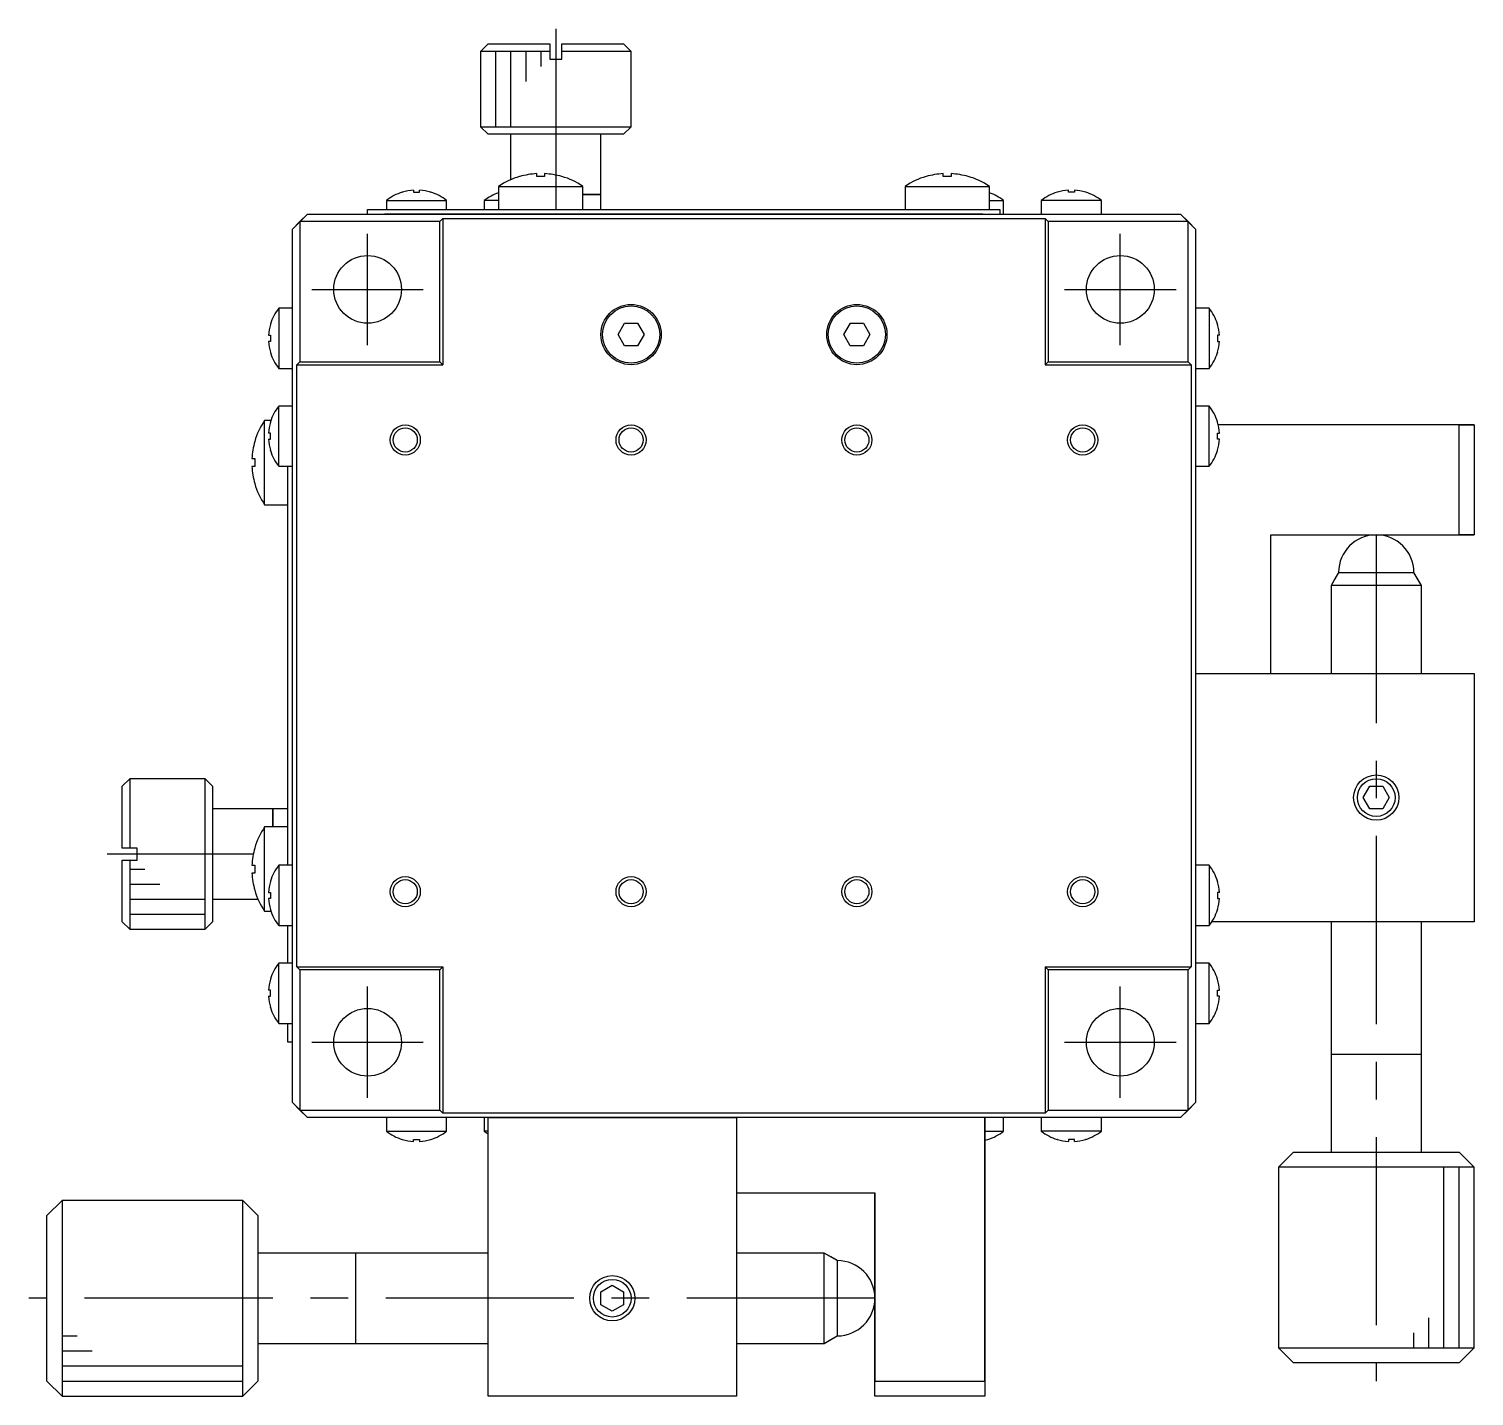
# Model space of a CAD drawing. Extents: x -29 to 387, y 4 to 271.
# Drawn here: x 291 to 387, y 116.4 to 207.2 of the extents above; entities that cross this region are included whole.
import ezdxf

# ---------------------------------------------------------------- set-up
doc = ezdxf.new("R2010")
doc.units = 0
doc.header["$LTSCALE"] = 10
doc.linetypes.add('CENTER', pattern=[2, 1.25, -0.25, 0.25, -0.25])
doc.layers.get('0').update_dxf_attribs({"linetype": 'CONTINUOUS'})
doc.layers.add('CENTER', color=1, linetype='CENTER')

msp = doc.modelspace()

# ---------------------------------------------------------------- linework, layer by layer
at = {"color": 7, "linetype": 'CONTINUOUS'}
for p, q in [((321.479226, 206.220414), (320.979226, 205.720414)), ((325.579226, 205.720414), (320.979226, 205.720414)), ((320.979226, 205.720414), (320.979226, 200.720414)), ((321.479226, 206.220414), (325.579226, 206.220414)), ((325.579226, 206.220414), (325.579226, 205.720414)), ((325.579226, 206.220414), (325.579226, 205.220414)), ((325.579226, 205.720414), (325.579226, 205.220414)), ((326.379226, 206.220414), (330.479226, 206.220414)), ((326.379226, 205.720414), (326.379226, 206.220414)), ((326.379226, 205.220414), (326.379226, 206.220414)), ((330.979226, 205.720414), (326.379226, 205.720414)), ((326.379226, 205.220414), (326.379226, 205.720414)), ((330.979226, 205.720414), (330.479226, 206.220414)), ((330.979226, 200.720414), (330.979226, 205.720414)), ((325.579226, 205.220414), (326.379226, 205.220414)), ((320.979226, 200.720414), (325.979226, 200.720414)), ((320.979226, 200.720414), (321.479226, 200.220414)), ((320.979226, 200.720414), (330.979226, 200.720414)), ((325.979226, 200.720414), (330.979226, 200.720414)), ((330.479226, 200.220414), (330.979226, 200.720414)), ((325.979226, 200.220414), (321.479226, 200.220414)), ((330.479226, 200.220414), (321.479226, 200.220414)), ((322.979226, 200.220414), (322.979226, 197.20299)), ((330.479226, 200.220414), (325.979226, 200.220414)), ((328.979226, 196.220414), (328.979226, 200.220414)), ((328.979226, 195.220414), (328.979226, 200.220414)), ((323.580087, 197.413619), (323.577078, 197.419787)), ((324.719226, 197.413619), (324.719226, 197.606876)), ((325.239226, 197.413619), (324.719226, 197.413619)), ((325.239226, 197.606876), (325.239226, 197.413619)), ((326.381374, 197.419787), (326.378365, 197.413619)), ((350.580087, 197.413619), (350.577078, 197.419787)), ((351.719226, 197.413619), (351.719226, 197.606876)), ((352.239226, 197.413619), (351.719226, 197.413619)), ((352.239226, 197.606876), (352.239226, 197.413619)), ((353.381374, 197.419787), (353.378365, 197.413619)), ((315.779226, 196.376147), (315.800517, 196.376147)), ((315.779226, 196.376147), (315.800517, 196.376147)), ((315.779226, 196.376147), (315.800517, 196.376147)), ((316.529226, 196.50789), (316.529226, 196.376147)), ((316.529226, 196.376147), (316.929226, 196.376147)), ((316.929226, 196.376147), (316.929226, 196.50789)), ((317.657935, 196.376147), (317.679226, 196.376147)), ((317.657935, 196.376147), (317.679226, 196.376147)), ((317.657935, 196.376147), (317.679226, 196.376147)), ((322.179226, 196.762877), (327.779226, 196.762877)), ((322.179226, 196.762877), (322.179226, 195.220414)), ((327.779226, 195.220414), (327.779226, 196.762877)), ((327.779226, 196.220414), (328.979226, 196.220414)), ((328.979226, 196.220414), (327.779226, 196.220414)), ((328.979226, 196.220414), (327.779226, 196.220414)), ((328.979226, 195.220414), (328.979226, 196.220414)), ((349.179226, 196.762877), (354.779226, 196.762877)), ((349.179226, 196.762877), (349.179226, 195.220414)), ((354.779226, 195.220414), (354.779226, 196.762877)), ((359.300517, 196.376147), (359.279226, 196.376147)), ((359.300517, 196.376147), (359.279226, 196.376147)), ((359.300517, 196.376147), (359.279226, 196.376147)), ((360.029226, 196.376147), (360.029226, 196.50789)), ((360.429226, 196.376147), (360.029226, 196.376147)), ((360.429226, 196.50789), (360.429226, 196.376147)), ((361.179226, 196.376147), (361.157935, 196.376147)), ((361.179226, 196.376147), (361.157935, 196.376147)), ((361.179226, 196.376147), (361.157935, 196.376147)), ((309.479226, 194.920414), (308.479226, 193.920414)), ((309.479226, 194.920414), (308.979226, 194.420414)), ((309.479226, 194.920414), (314.607446, 194.920414)), ((309.479226, 194.920414), (367.479226, 194.920414)), ((313.479226, 194.920414), (313.479226, 195.220414)), ((313.479226, 195.220414), (315.479226, 195.220414)), ((313.479226, 195.220414), (355.479226, 195.220414)), ((315.479226, 194.920414), (314.607446, 194.920414)), ((314.729226, 195.818413), (316.729226, 195.818413)), ((314.729226, 195.818413), (314.729226, 195.220414)), ((314.729226, 195.818413), (318.729226, 195.818413)), ((315.479226, 195.220414), (353.479226, 195.220414)), ((353.479226, 194.920414), (315.479226, 194.920414)), ((316.729226, 195.818413), (318.729226, 195.818413)), ((318.729226, 195.220414), (318.729226, 195.818413)), ((322.179226, 195.818413), (321.229226, 195.818413)), ((321.229226, 195.818413), (321.229226, 195.220414)), ((353.479226, 195.220414), (355.479226, 195.220414)), ((354.351006, 194.920414), (353.479226, 194.920414)), ((354.351006, 194.920414), (367.479226, 194.920414)), ((354.779226, 195.818413), (355.729226, 195.818413)), ((355.479226, 195.220414), (355.479226, 194.920414)), ((355.729226, 194.920414), (355.729226, 195.818413)), ((360.229226, 195.818413), (358.229226, 195.818413)), ((358.229226, 195.818413), (358.229226, 194.920414)), ((362.229226, 195.818413), (358.229226, 195.818413)), ((362.229226, 195.818413), (360.229226, 195.818413)), ((362.229226, 194.920414), (362.229226, 195.818413)), ((367.979226, 194.420414), (367.479226, 194.920414)), ((368.479226, 193.920414), (367.479226, 194.920414)), ((308.979226, 194.420414), (308.479226, 193.920414)), ((308.479226, 166.420409), (308.479226, 193.920414)), ((308.479226, 135.920414), (308.479226, 193.920414)), ((308.979226, 194.420414), (308.979226, 185.120414)), ((318.279226, 194.420414), (308.979226, 194.420414)), ((318.279226, 194.420414), (318.479226, 194.620414)), ((318.279226, 185.120414), (318.279226, 194.420414)), ((318.479226, 194.620414), (358.479226, 194.620414)), ((318.479226, 194.620414), (318.479226, 184.920414)), ((358.479226, 194.620414), (358.679226, 194.420414)), ((358.479226, 194.620414), (358.479226, 184.920414)), ((358.679226, 194.420414), (358.679226, 185.120414)), ((367.979226, 194.420414), (358.679226, 194.420414)), ((367.979226, 185.120414), (367.979226, 194.420414)), ((368.479226, 193.920414), (367.979226, 194.420414)), ((368.479226, 193.920414), (368.479226, 166.420409)), ((368.479226, 193.920414), (368.479226, 135.920414)), ((307.581227, 188.670414), (307.581227, 186.670414)), ((308.479226, 188.670414), (307.581227, 188.670414)), ((307.581227, 188.670414), (307.581227, 184.670414)), ((369.377225, 188.670414), (368.479226, 188.670414)), ((369.377225, 188.670414), (369.377225, 186.670414)), ((369.377225, 188.670414), (369.377225, 184.670414)), ((307.023494, 187.620414), (307.023494, 187.599123)), ((307.023494, 187.620414), (307.023494, 187.599123)), ((307.023494, 187.620414), (307.023494, 187.599123)), ((330.113213, 186.925009), (330.550199, 187.672701)), ((330.550199, 187.672701), (331.416212, 187.668106)), ((331.416212, 187.668106), (331.845239, 186.915819)), ((345.113213, 186.925009), (345.550199, 187.672701)), ((345.550199, 187.672701), (346.416212, 187.668106)), ((346.416212, 187.668106), (346.845239, 186.915819)), ((369.934958, 187.620414), (369.934958, 187.599123)), ((369.934958, 187.620414), (369.934958, 187.599123)), ((369.934958, 187.620414), (369.934958, 187.599123)), ((306.89175, 186.870414), (307.023494, 186.870414)), ((307.023494, 186.470414), (306.89175, 186.470414)), ((307.023494, 186.870414), (307.023494, 186.470414)), ((307.581227, 186.670414), (307.581227, 184.670414)), ((330.54224, 186.172722), (330.113213, 186.925009)), ((331.845239, 186.915819), (331.408253, 186.168127)), ((345.54224, 186.172722), (345.113213, 186.925009)), ((346.845239, 186.915819), (346.408253, 186.168127)), ((369.377225, 186.670414), (369.377225, 184.670414)), ((370.066701, 186.870414), (369.934958, 186.870414)), ((369.934958, 186.870414), (369.934958, 186.470414)), ((369.934958, 186.470414), (370.066701, 186.470414)), ((307.023494, 185.741705), (307.023494, 185.720414)), ((307.023494, 185.741705), (307.023494, 185.720414)), ((307.023494, 185.741705), (307.023494, 185.720414)), ((331.408253, 186.168127), (330.54224, 186.172722)), ((346.408253, 186.168127), (345.54224, 186.172722)), ((369.934958, 185.741705), (369.934958, 185.720414)), ((369.934958, 185.741705), (369.934958, 185.720414)), ((369.934958, 185.741705), (369.934958, 185.720414)), ((307.581227, 184.670414), (308.479226, 184.670414)), ((308.779226, 184.920414), (308.979226, 185.120414)), ((308.779226, 184.920414), (318.479226, 184.920414)), ((308.779226, 144.920414), (308.779226, 184.920414)), ((308.979226, 185.120414), (318.279226, 185.120414)), ((318.479226, 184.920414), (318.279226, 185.120414)), ((358.479226, 184.920414), (358.679226, 185.120414)), ((358.479226, 184.920414), (368.179226, 184.920414)), ((358.679226, 185.120414), (367.979226, 185.120414)), ((367.979226, 185.120414), (368.179226, 184.920414)), ((368.179226, 184.920414), (368.179226, 144.920414)), ((368.479226, 184.670414), (369.377225, 184.670414)), ((307.581227, 180.170414), (307.581227, 182.170414)), ((308.479226, 182.170414), (307.581227, 182.170414)), ((307.581227, 178.170414), (307.581227, 182.170414)), ((369.377225, 182.170414), (368.479226, 182.170414)), ((369.377225, 180.170414), (369.377225, 182.170414)), ((369.377225, 178.170414), (369.377225, 182.170414)), ((306.636763, 175.620414), (306.636763, 181.220414)), ((307.056396, 181.220414), (306.636763, 181.220414)), ((307.023494, 181.099123), (307.023494, 181.120414)), ((307.023494, 181.099123), (307.023494, 181.120414)), ((307.023494, 181.099123), (307.023494, 181.120414)), ((369.934958, 181.099123), (369.934958, 181.120414)), ((369.934958, 181.099123), (369.934958, 181.120414)), ((369.934958, 181.099123), (369.934958, 181.120414)), ((385.979226, 180.920414), (369.983658, 180.920414)), ((386.979226, 180.920414), (369.983658, 180.920414)), ((385.979226, 173.620414), (385.979226, 180.920414)), ((385.979226, 180.920414), (386.979226, 180.920414)), ((386.979226, 180.920414), (386.979226, 173.620414)), ((305.979853, 179.822562), (305.986021, 179.819553)), ((307.023494, 180.370414), (306.89175, 180.370414)), ((306.89175, 179.970414), (307.023494, 179.970414)), ((307.023494, 179.970414), (307.023494, 180.370414)), ((307.581227, 178.170414), (307.581227, 180.170414)), ((369.377225, 178.170414), (369.377225, 180.170414)), ((369.934958, 180.370414), (370.066701, 180.370414)), ((369.934958, 179.970414), (369.934958, 180.370414)), ((370.066701, 179.970414), (369.934958, 179.970414)), ((305.792764, 178.680414), (305.986021, 178.680414)), ((305.986021, 178.680414), (305.986021, 178.160414)), ((307.023494, 179.220414), (307.023494, 179.241705)), ((307.023494, 179.220414), (307.023494, 179.241705)), ((307.023494, 179.220414), (307.023494, 179.241705)), ((369.934958, 179.220414), (369.934958, 179.241705)), ((369.934958, 179.220414), (369.934958, 179.241705)), ((369.934958, 179.220414), (369.934958, 179.241705)), ((305.986021, 178.160414), (305.792764, 178.160414)), ((307.581227, 178.170414), (308.479226, 178.170414)), ((308.179226, 151.670414), (308.179226, 178.170414)), ((368.479226, 178.170414), (369.377225, 178.170414)), ((305.986021, 177.021275), (305.979853, 177.018267)), ((306.636763, 175.620414), (308.179226, 175.620414)), ((373.479226, 164.420414), (373.479226, 173.620414)), ((373.479226, 173.620414), (385.979226, 173.620414)), ((373.479226, 173.620414), (386.979226, 173.620414)), ((386.979226, 173.620414), (385.979226, 173.620414)), ((377.979226, 171.120414), (377.479226, 170.254389)), ((377.979226, 171.120414), (377.729226, 170.687402)), ((377.979226, 171.120414), (382.979123, 171.120414)), ((383.229226, 170.687402), (382.979226, 171.120414)), ((383.479226, 170.254389), (382.979226, 171.120414)), ((377.729226, 170.687402), (377.479226, 170.254389)), ((383.479103, 170.254389), (377.479226, 170.254389)), ((377.479226, 170.254389), (377.479226, 164.420414)), ((383.479226, 170.254389), (383.229226, 170.687402)), ((383.479226, 164.420414), (383.479226, 170.254389)), ((308.479226, 163.420419), (308.479226, 166.420409)), ((368.479226, 166.420409), (368.479226, 163.420419)), ((368.479226, 164.420414), (386.979226, 164.420414)), ((386.979226, 164.420414), (386.979226, 147.920414)), ((308.479226, 135.920414), (308.479226, 163.420419)), ((368.479226, 163.420419), (368.479226, 135.920414)), ((297.679226, 157.420414), (297.179226, 156.920414)), ((297.179226, 152.820414), (297.179226, 156.920414)), ((297.679226, 157.420414), (297.679226, 152.820414)), ((302.679226, 157.420414), (297.679226, 157.420414)), ((302.679226, 152.420414), (302.679226, 157.420414)), ((303.179226, 156.920414), (302.679226, 157.420414)), ((302.679226, 147.420414), (302.679226, 157.420414)), ((303.179226, 156.920414), (303.179226, 152.420414)), ((303.179226, 156.920414), (303.179226, 147.920414)), ((379.6132, 156.170414), (380.046213, 156.920414)), ((380.046213, 156.920414), (380.912239, 156.920414)), ((380.912239, 156.920414), (381.345251, 156.170414)), ((380.046213, 155.420414), (379.6132, 156.170414)), ((381.345251, 156.170414), (380.912239, 155.420414)), ((307.179226, 155.420414), (303.179226, 155.420414)), ((308.179226, 155.420414), (303.179226, 155.420414)), ((307.179226, 154.220414), (307.179226, 155.420414)), ((307.179226, 155.420414), (307.179226, 154.220414)), ((308.179226, 155.420414), (307.179226, 155.420414)), ((307.179226, 155.420414), (307.179226, 154.220414)), ((380.912239, 155.420414), (380.046213, 155.420414)), ((306.636763, 148.620414), (306.636763, 154.220414)), ((308.179226, 154.220414), (306.636763, 154.220414)), ((297.679226, 152.820414), (297.179226, 152.820414)), ((298.179226, 152.820414), (297.179226, 152.820414)), ((298.179226, 152.820414), (297.679226, 152.820414)), ((298.179226, 152.020414), (298.179226, 152.820414)), ((305.979853, 152.822562), (305.986021, 152.819553)), ((297.179226, 147.920414), (297.179226, 152.020414)), ((297.179226, 152.020414), (297.679226, 152.020414)), ((297.179226, 152.020414), (298.179226, 152.020414)), ((297.679226, 152.020414), (297.679226, 147.420414)), ((297.679226, 152.020414), (298.179226, 152.020414)), ((302.679226, 147.420414), (302.679226, 152.420414)), ((303.179226, 152.420414), (303.179226, 147.920414)), ((305.792764, 151.680414), (305.986021, 151.680414)), ((305.986021, 151.680414), (305.986021, 151.160414)), ((305.986021, 151.160414), (305.792764, 151.160414)), ((307.581227, 151.670414), (307.581227, 149.670414)), ((308.479226, 151.670414), (307.581227, 151.670414)), ((307.581227, 151.670414), (307.581227, 147.670414)), ((369.377225, 151.670414), (368.479226, 151.670414)), ((369.377225, 151.670414), (369.377225, 149.670414)), ((369.377225, 151.670414), (369.377225, 147.670414)), ((305.986021, 150.021275), (305.979853, 150.018267)), ((306.89175, 149.870414), (307.023494, 149.870414)), ((307.023494, 150.620414), (307.023494, 150.599123)), ((307.023494, 150.620414), (307.023494, 150.599123)), ((307.023494, 150.620414), (307.023494, 150.599123)), ((307.023494, 149.870414), (307.023494, 149.470414)), ((369.934958, 150.620414), (369.934958, 150.599123)), ((369.934958, 150.620414), (369.934958, 150.599123)), ((369.934958, 150.620414), (369.934958, 150.599123)), ((370.066701, 149.870414), (369.934958, 149.870414)), ((369.934958, 149.870414), (369.934958, 149.470414)), ((303.179226, 149.420414), (306.19665, 149.420414)), ((307.023494, 149.470414), (306.89175, 149.470414)), ((307.581227, 149.670414), (307.581227, 147.670414)), ((369.377225, 149.670414), (369.377225, 147.670414)), ((369.934958, 149.470414), (370.066701, 149.470414)), ((297.179226, 147.920414), (297.679226, 147.420414)), ((302.679226, 147.420414), (303.179226, 147.920414)), ((306.636763, 148.620414), (307.056396, 148.620414)), ((307.023494, 148.741705), (307.023494, 148.720414)), ((307.023494, 148.741705), (307.023494, 148.720414)), ((307.023494, 148.741705), (307.023494, 148.720414)), ((386.979226, 147.920414), (369.558311, 147.920414)), ((369.934958, 148.741705), (369.934958, 148.720414)), ((369.934958, 148.741705), (369.934958, 148.720414)), ((369.934958, 148.741705), (369.934958, 148.720414)), ((377.479226, 147.920414), (377.479226, 139.120414)), ((377.479226, 147.920414), (377.479226, 132.620414)), ((383.479226, 139.120414), (383.479226, 147.920414)), ((383.479226, 132.620414), (383.479226, 147.920414)), ((297.679226, 147.420414), (302.679226, 147.420414)), ((307.581227, 147.670414), (308.479226, 147.670414)), ((308.179226, 145.170414), (308.179226, 147.670414)), ((368.479226, 147.670414), (369.377225, 147.670414)), ((307.581227, 143.170414), (307.581227, 145.170414)), ((308.479226, 145.170414), (307.581227, 145.170414)), ((307.581227, 141.170414), (307.581227, 145.170414)), ((369.377225, 145.170414), (368.479226, 145.170414)), ((369.377225, 143.170414), (369.377225, 145.170414)), ((369.377225, 141.170414), (369.377225, 145.170414)), ((307.023494, 144.099123), (307.023494, 144.120414)), ((307.023494, 144.099123), (307.023494, 144.120414)), ((307.023494, 144.099123), (307.023494, 144.120414)), ((308.979226, 144.720414), (308.779226, 144.920414)), ((308.779226, 144.920414), (318.479226, 144.920414)), ((308.979226, 144.720414), (308.979226, 135.420414)), ((318.279226, 144.720414), (308.979226, 144.720414)), ((318.279226, 144.720414), (318.479226, 144.920414)), ((318.279226, 135.420414), (318.279226, 144.720414)), ((318.479226, 144.920414), (318.479226, 135.220414)), ((358.679226, 144.720414), (358.479226, 144.920414)), ((358.479226, 144.920414), (368.179226, 144.920414)), ((358.479226, 144.920414), (358.479226, 135.220414)), ((358.679226, 144.720414), (358.679226, 135.420414)), ((367.979226, 144.720414), (358.679226, 144.720414)), ((368.179226, 144.920414), (367.979226, 144.720414)), ((367.979226, 135.420414), (367.979226, 144.720414)), ((369.934958, 144.099123), (369.934958, 144.120414)), ((369.934958, 144.099123), (369.934958, 144.120414)), ((369.934958, 144.099123), (369.934958, 144.120414)), ((307.023494, 143.370414), (306.89175, 143.370414)), ((307.023494, 142.970414), (307.023494, 143.370414)), ((307.581227, 141.170414), (307.581227, 143.170414)), ((369.377225, 141.170414), (369.377225, 143.170414)), ((369.934958, 143.370414), (370.066701, 143.370414)), ((369.934958, 142.970414), (369.934958, 143.370414)), ((306.89175, 142.970414), (307.023494, 142.970414)), ((307.023494, 142.220414), (307.023494, 142.241705)), ((307.023494, 142.220414), (307.023494, 142.241705)), ((307.023494, 142.220414), (307.023494, 142.241705)), ((370.066701, 142.970414), (369.934958, 142.970414)), ((369.934958, 142.220414), (369.934958, 142.241705)), ((369.934958, 142.220414), (369.934958, 142.241705)), ((369.934958, 142.220414), (369.934958, 142.241705)), ((307.581227, 141.170414), (308.479226, 141.170414)), ((308.179226, 139.920414), (308.179226, 141.170414)), ((368.479226, 141.170414), (369.377225, 141.170414)), ((308.479226, 139.920414), (308.179226, 139.920414)), ((377.479221, 139.120414), (383.479231, 139.120414)), ((377.479226, 139.125414), (377.479226, 139.120414)), ((377.479226, 139.120414), (377.479226, 139.115414)), ((377.479226, 139.120414), (377.479226, 132.620414)), ((383.479226, 139.120414), (383.479226, 139.125414)), ((383.479226, 139.115414), (383.479226, 139.120414)), ((383.479226, 132.620414), (383.479226, 139.120414)), ((308.479226, 135.920414), (308.979226, 135.420414)), ((308.479226, 135.920414), (309.479226, 134.920414)), ((308.979226, 135.420414), (309.479226, 134.920414)), ((308.979226, 135.420414), (318.279226, 135.420414)), ((318.479226, 135.220414), (318.279226, 135.420414)), ((358.679226, 135.420414), (358.479226, 135.220414)), ((358.679226, 135.420414), (367.979226, 135.420414)), ((367.479226, 134.920414), (368.479226, 135.920414)), ((367.479226, 134.920414), (367.979226, 135.420414)), ((367.979226, 135.420414), (368.479226, 135.920414)), ((321.479226, 134.920414), (309.479226, 134.920414)), ((367.479226, 134.920414), (309.479226, 134.920414)), ((314.729226, 134.920414), (314.729226, 134.022415)), ((358.479226, 135.220414), (318.479226, 135.220414)), ((318.729226, 134.022415), (318.729226, 134.920414)), ((321.229226, 134.920414), (321.229226, 134.022415)), ((321.479226, 134.920414), (337.979226, 134.920414)), ((321.479226, 116.420414), (321.479226, 134.920414)), ((337.979226, 134.920414), (337.979226, 116.420414)), ((367.479226, 134.920414), (337.979226, 134.920414)), ((354.479226, 117.420414), (354.479226, 134.920414)), ((354.479226, 134.920414), (354.479226, 116.420414)), ((355.729226, 134.022415), (355.729226, 134.920414)), ((358.229226, 134.920414), (358.229226, 134.022415)), ((362.229226, 134.022415), (362.229226, 134.920414)), ((314.729226, 134.022415), (316.729226, 134.022415)), ((314.729226, 134.022415), (318.729226, 134.022415)), ((315.779226, 133.464682), (315.800517, 133.464682)), ((315.779226, 133.464682), (315.800517, 133.464682)), ((315.779226, 133.464682), (315.800517, 133.464682)), ((316.529226, 133.464682), (316.929226, 133.464682)), ((316.529226, 133.332939), (316.529226, 133.464682)), ((316.729226, 134.022415), (318.729226, 134.022415)), ((316.929226, 133.464682), (316.929226, 133.332939)), ((317.657935, 133.464682), (317.679226, 133.464682)), ((317.657935, 133.464682), (317.679226, 133.464682)), ((317.657935, 133.464682), (317.679226, 133.464682)), ((321.479226, 134.022415), (321.229226, 134.022415)), ((354.479226, 134.022415), (355.729226, 134.022415)), ((354.657935, 133.464682), (354.679226, 133.464682)), ((354.657935, 133.464682), (354.679226, 133.464682)), ((354.657935, 133.464682), (354.679226, 133.464682)), ((360.229226, 134.022415), (358.229226, 134.022415)), ((362.229226, 134.022415), (358.229226, 134.022415)), ((359.300517, 133.464682), (359.279226, 133.464682)), ((359.300517, 133.464682), (359.279226, 133.464682)), ((359.300517, 133.464682), (359.279226, 133.464682)), ((360.429226, 133.464682), (360.029226, 133.464682)), ((360.029226, 133.464682), (360.029226, 133.332939)), ((362.229226, 134.022415), (360.229226, 134.022415)), ((360.429226, 133.332939), (360.429226, 133.464682)), ((361.179226, 133.464682), (361.157935, 133.464682)), ((361.179226, 133.464682), (361.157935, 133.464682)), ((361.179226, 133.464682), (361.157935, 133.464682)), ((374.979226, 132.620414), (373.979226, 131.620414)), ((374.979226, 132.620414), (385.979, 132.620414)), ((386.979226, 131.620414), (385.979226, 132.620414)), ((386.978959, 131.620414), (373.979226, 131.620414)), ((373.979226, 131.620414), (373.979226, 119.620414)), ((386.979226, 131.620414), (373.979226, 131.620414)), ((386.979226, 131.620414), (386.978959, 131.620414)), ((386.979226, 119.620414), (386.979226, 131.620414)), ((337.979226, 129.920414), (347.179226, 129.920414)), ((347.179226, 129.920414), (347.179226, 117.420414)), ((347.179226, 116.420414), (347.179226, 129.920414)), ((293.179226, 129.420414), (292.179226, 128.420414)), ((293.179226, 129.420414), (293.179226, 116.420414)), ((305.179226, 129.420414), (293.179226, 129.420414)), ((305.179226, 116.420681), (305.179226, 129.420414)), ((306.179226, 128.420414), (305.179226, 129.420414)), ((305.179226, 116.420414), (305.179226, 129.420414)), ((292.179226, 117.420414), (292.179226, 128.420414)), ((306.179226, 128.420414), (306.179226, 117.42064)), ((312.679226, 125.920414), (306.179226, 125.920414)), ((321.479226, 125.920414), (306.179226, 125.920414)), ((312.679226, 125.920414), (312.674226, 125.920414)), ((312.679226, 125.920419), (312.679226, 119.920409)), ((312.684226, 125.920414), (312.679226, 125.920414)), ((321.479226, 125.920414), (312.679226, 125.920414)), ((343.8132, 125.920414), (337.979226, 125.920414)), ((343.8132, 119.920537), (343.8132, 125.920414)), ((344.246213, 125.670414), (343.8132, 125.920414)), ((344.679226, 125.420414), (343.8132, 125.920414)), ((344.679226, 125.420414), (344.246213, 125.670414)), ((344.679226, 125.420414), (344.679226, 120.420517)), ((328.979226, 123.353427), (329.729226, 123.78644)), ((328.979226, 122.487402), (328.979226, 123.353427)), ((329.729226, 123.78644), (330.479226, 123.353427)), ((330.479226, 123.353427), (330.479226, 122.487402)), ((329.729226, 122.054389), (328.979226, 122.487402)), ((330.479226, 122.487402), (329.729226, 122.054389)), ((343.8132, 119.920414), (344.679226, 120.420414)), ((343.8132, 119.920414), (344.246213, 120.170414)), ((344.246213, 120.170414), (344.679226, 120.420414)), ((306.179226, 119.920414), (312.679226, 119.920414)), ((306.179226, 119.920414), (321.479226, 119.920414)), ((312.674226, 119.920414), (312.679226, 119.920414)), ((312.679226, 119.920414), (312.684226, 119.920414)), ((312.679226, 119.920414), (321.479226, 119.920414)), ((337.979226, 119.920414), (343.8132, 119.920414)), ((373.979226, 119.620414), (386.979226, 119.620414)), ((373.979226, 119.620414), (374.979226, 118.620414)), ((385.979226, 118.620414), (386.979226, 119.620414)), ((385.979226, 118.620414), (374.979226, 118.620414)), ((292.179226, 117.420414), (293.179226, 116.420414)), ((305.179226, 116.420414), (306.179226, 117.420414)), ((347.179226, 117.420414), (354.479226, 117.420414)), ((347.179226, 116.420414), (347.179226, 117.420414)), ((354.479226, 117.420414), (354.479226, 116.420414)), ((293.179226, 116.420414), (305.179226, 116.420414)), ((305.179226, 116.420414), (305.179226, 116.420681)), ((337.979226, 116.420414), (321.479226, 116.420414)), ((354.479226, 116.420414), (347.179226, 116.420414))]:
    msp.add_line(p, q, dxfattribs=at)
at = {"color": 3, "linetype": 'CONTINUOUS'}
for p, q in [((321.979226, 205.720414), (321.979226, 200.720414)), ((322.979226, 205.720414), (322.979226, 200.720414)), ((323.979226, 205.720414), (323.979226, 203.720414)), ((324.979226, 205.720414), (324.979226, 204.720414)), ((297.679226, 151.420414), (298.679226, 151.420414)), ((297.679226, 150.420414), (299.679226, 150.420414)), ((297.679226, 149.420414), (302.679226, 149.420414)), ((297.679226, 148.420414), (302.679226, 148.420414)), ((384.979226, 119.620414), (384.979226, 131.620414)), ((385.979226, 119.620414), (385.979226, 131.620414)), ((383.979226, 119.620414), (383.979226, 121.620414)), ((293.179226, 120.420414), (294.179226, 120.420414)), ((382.979226, 119.620414), (382.979226, 120.620414)), ((293.179226, 119.420414), (295.179226, 119.420414)), ((293.179226, 118.420414), (305.179226, 118.420414)), ((293.179226, 117.420414), (305.179226, 117.420414))]:
    msp.add_line(p, q, dxfattribs=at)
at = {"color": 7, "linetype": 'CONTINUOUS'}
for centre, radius in [((313.479226, 189.920414), 2.25), ((363.479226, 189.920414), 2.25), ((330.979226, 186.920414), 2), ((330.979226, 186.920414), 1.9), ((345.979226, 186.920414), 2), ((345.979226, 186.920414), 1.9), ((315.979226, 179.920414), 0.8), ((330.979226, 179.920414), 0.8), ((345.979226, 179.920414), 0.8), ((360.979226, 179.920414), 0.8), ((380.479226, 156.170414), 1.25), ((315.979226, 149.920414), 0.8), ((330.979226, 149.920414), 0.8), ((345.979226, 149.920414), 0.8), ((360.979226, 149.920414), 0.8), ((313.479226, 139.920414), 2.25), ((363.479226, 139.920414), 2.25), ((329.729226, 122.920414), 1.25)]:
    msp.add_circle(centre, radius, dxfattribs=at)
at = {"color": 3, "linetype": 'CONTINUOUS'}
for centre, radius in [((315.979226, 179.920414), 1), ((330.979226, 179.920414), 1), ((345.979226, 179.920414), 1), ((360.979226, 179.920414), 1), ((380.479226, 156.170414), 1.5), ((315.979226, 149.920414), 1), ((330.979226, 149.920414), 1), ((345.979226, 149.920414), 1), ((360.979226, 149.920414), 1), ((329.729226, 122.920414), 1.5)]:
    msp.add_circle(centre, radius, dxfattribs=at)
at = {"color": 7, "linetype": 'CONTINUOUS'}
for centre, radius, start, end in [((324.979226, 192.620414), 5, 106.285843, 124.055798), ((324.979226, 192.620414), 4.993235, 92.984767, 106.272555), ((324.979226, 192.620414), 4.993235, 73.727445, 87.015233), ((324.979226, 192.620414), 5, 55.944202, 73.714157), ((351.979226, 192.620414), 5, 106.285843, 124.055798), ((351.979226, 192.620414), 4.993235, 92.984767, 106.272555), ((351.979226, 192.620414), 4.993235, 73.727445, 87.015233), ((351.979226, 192.620414), 5, 55.944202, 73.714157), ((316.729226, 193.320414), 3.2, 107.270005, 128.682187), ((316.729226, 193.320414), 3.193744, 93.59035, 106.905258), ((316.729226, 193.320414), 3.193744, 73.094742, 86.40965), ((316.729226, 193.320414), 3.2, 51.317813, 72.729995), ((323.229226, 193.320414), 3.2, 109.15501, 128.682187), ((353.729226, 193.320414), 3.2, 51.317813, 70.84499), ((360.229226, 193.320414), 3.2, 107.270005, 128.682187), ((360.229226, 193.320414), 3.193744, 93.59035, 106.905258), ((360.229226, 193.320414), 3.193744, 73.094742, 86.40965), ((360.229226, 193.320414), 3.2, 51.317813, 72.729995), ((310.079226, 186.670414), 3.2, 141.317813, 162.729995), ((366.879226, 186.670414), 3.2, 17.270005, 38.682187), ((310.079226, 186.670414), 3.193744, 163.094742, 176.40965), ((366.879226, 186.670414), 3.193744, 3.59035, 16.905258), ((310.079226, 186.670414), 3.193744, 183.59035, 196.905258), ((366.879226, 186.670414), 3.193744, 343.094742, 356.40965), ((310.079226, 186.670414), 3.2, 197.270005, 218.682187), ((366.879226, 186.670414), 3.2, 321.317813, 342.729995), ((310.079226, 180.170414), 3.2, 141.317813, 162.729995), ((366.879226, 180.170414), 3.2, 17.270005, 38.682187), ((310.779226, 178.420414), 5, 145.944202, 163.714157), ((310.079226, 180.170414), 3.193744, 163.094742, 176.40965), ((366.879226, 180.170414), 3.193744, 3.59035, 16.905258), ((310.779226, 178.420414), 4.993235, 163.727445, 177.015233), ((310.079226, 180.170414), 3.193744, 183.59035, 196.905258), ((366.879226, 180.170414), 3.193744, 343.094742, 356.40965), ((310.079226, 180.170414), 3.2, 197.270005, 218.682187), ((366.879226, 180.170414), 3.2, 321.317813, 342.729995), ((310.779226, 178.420414), 4.993235, 182.984767, 196.272555), ((310.779226, 178.420414), 5, 196.285843, 214.055798), ((380.479226, 171.120414), 2.5, 90, 180), ((380.479226, 171.120414), 2.5, 0, 180), ((380.479226, 171.120414), 2.5, 0, 90), ((310.779226, 151.420414), 5, 145.944202, 163.714157), ((310.779226, 151.420414), 4.993235, 163.727445, 177.015233), ((310.779226, 151.420414), 4.993235, 182.984767, 196.272555), ((310.079226, 149.670414), 3.2, 141.317813, 162.729995), ((366.879226, 149.670414), 3.2, 17.270005, 38.682187), ((310.779226, 151.420414), 5, 196.285843, 214.055798), ((310.079226, 149.670414), 3.193744, 163.094742, 176.40965), ((366.879226, 149.670414), 3.193744, 3.59035, 16.905258), ((310.079226, 149.670414), 3.193744, 183.59035, 196.905258), ((366.879226, 149.670414), 3.193744, 343.094742, 356.40965), ((310.079226, 149.670414), 3.2, 197.270005, 218.682187), ((366.879226, 149.670414), 3.2, 321.317813, 342.729995), ((310.079226, 143.170414), 3.2, 141.317813, 162.729995), ((366.879226, 143.170414), 3.2, 17.270005, 38.682187), ((310.079226, 143.170414), 3.193744, 163.094742, 176.40965), ((366.879226, 143.170414), 3.193744, 3.59035, 16.905258), ((310.079226, 143.170414), 3.193744, 183.59035, 196.905258), ((310.079226, 143.170414), 3.2, 197.270005, 218.682187), ((366.879226, 143.170414), 3.2, 321.317813, 342.729995), ((366.879226, 143.170414), 3.193744, 343.094742, 356.40965), ((316.729226, 136.520414), 3.2, 231.317813, 252.729995), ((316.729226, 136.520414), 3.193744, 253.094742, 266.40965), ((316.729226, 136.520414), 3.193744, 273.59035, 286.905258), ((316.729226, 136.520414), 3.2, 287.270005, 308.682187), ((323.229226, 136.520414), 3.2, 231.317813, 236.847112), ((353.729226, 136.520414), 3.193744, 283.581844, 286.905258), ((353.729226, 136.520414), 3.2, 287.270005, 308.682187), ((360.229226, 136.520414), 3.2, 231.317813, 252.729995), ((360.229226, 136.520414), 3.193744, 253.094742, 266.40965), ((360.229226, 136.520414), 3.193744, 273.59035, 286.905258), ((360.229226, 136.520414), 3.2, 287.270005, 308.682187), ((344.679226, 122.920414), 2.5, 0, 90), ((344.679226, 122.920414), 2.5, 270, 90), ((344.679226, 122.920414), 2.5, 270, 0)]:
    msp.add_arc(centre, radius, start, end, dxfattribs=at)
at = {"layer": 'CENTER', "color": 1, "linetype": 'CENTER'}
for p, q in [((325.979226, 207.220414), (325.979226, 195.220414)), ((313.479226, 186.220414), (313.479226, 193.620414)), ((363.479226, 186.220414), (363.479226, 193.620414)), ((309.779226, 189.920414), (317.179226, 189.920414)), ((359.779226, 189.920414), (367.179226, 189.920414)), ((380.479226, 173.620414), (380.479226, 117.420414)), ((305.880246, 152.420414), (296.179226, 152.420414)), ((313.479226, 136.220414), (313.479226, 143.620414)), ((363.479226, 136.220414), (363.479226, 143.620414)), ((309.779226, 139.920414), (317.179226, 139.920414)), ((359.779226, 139.920414), (367.179226, 139.920414)), ((347.179226, 122.920414), (290.979226, 122.920414))]:
    msp.add_line(p, q, dxfattribs=at)

doc.saveas('drawing.dxf')
